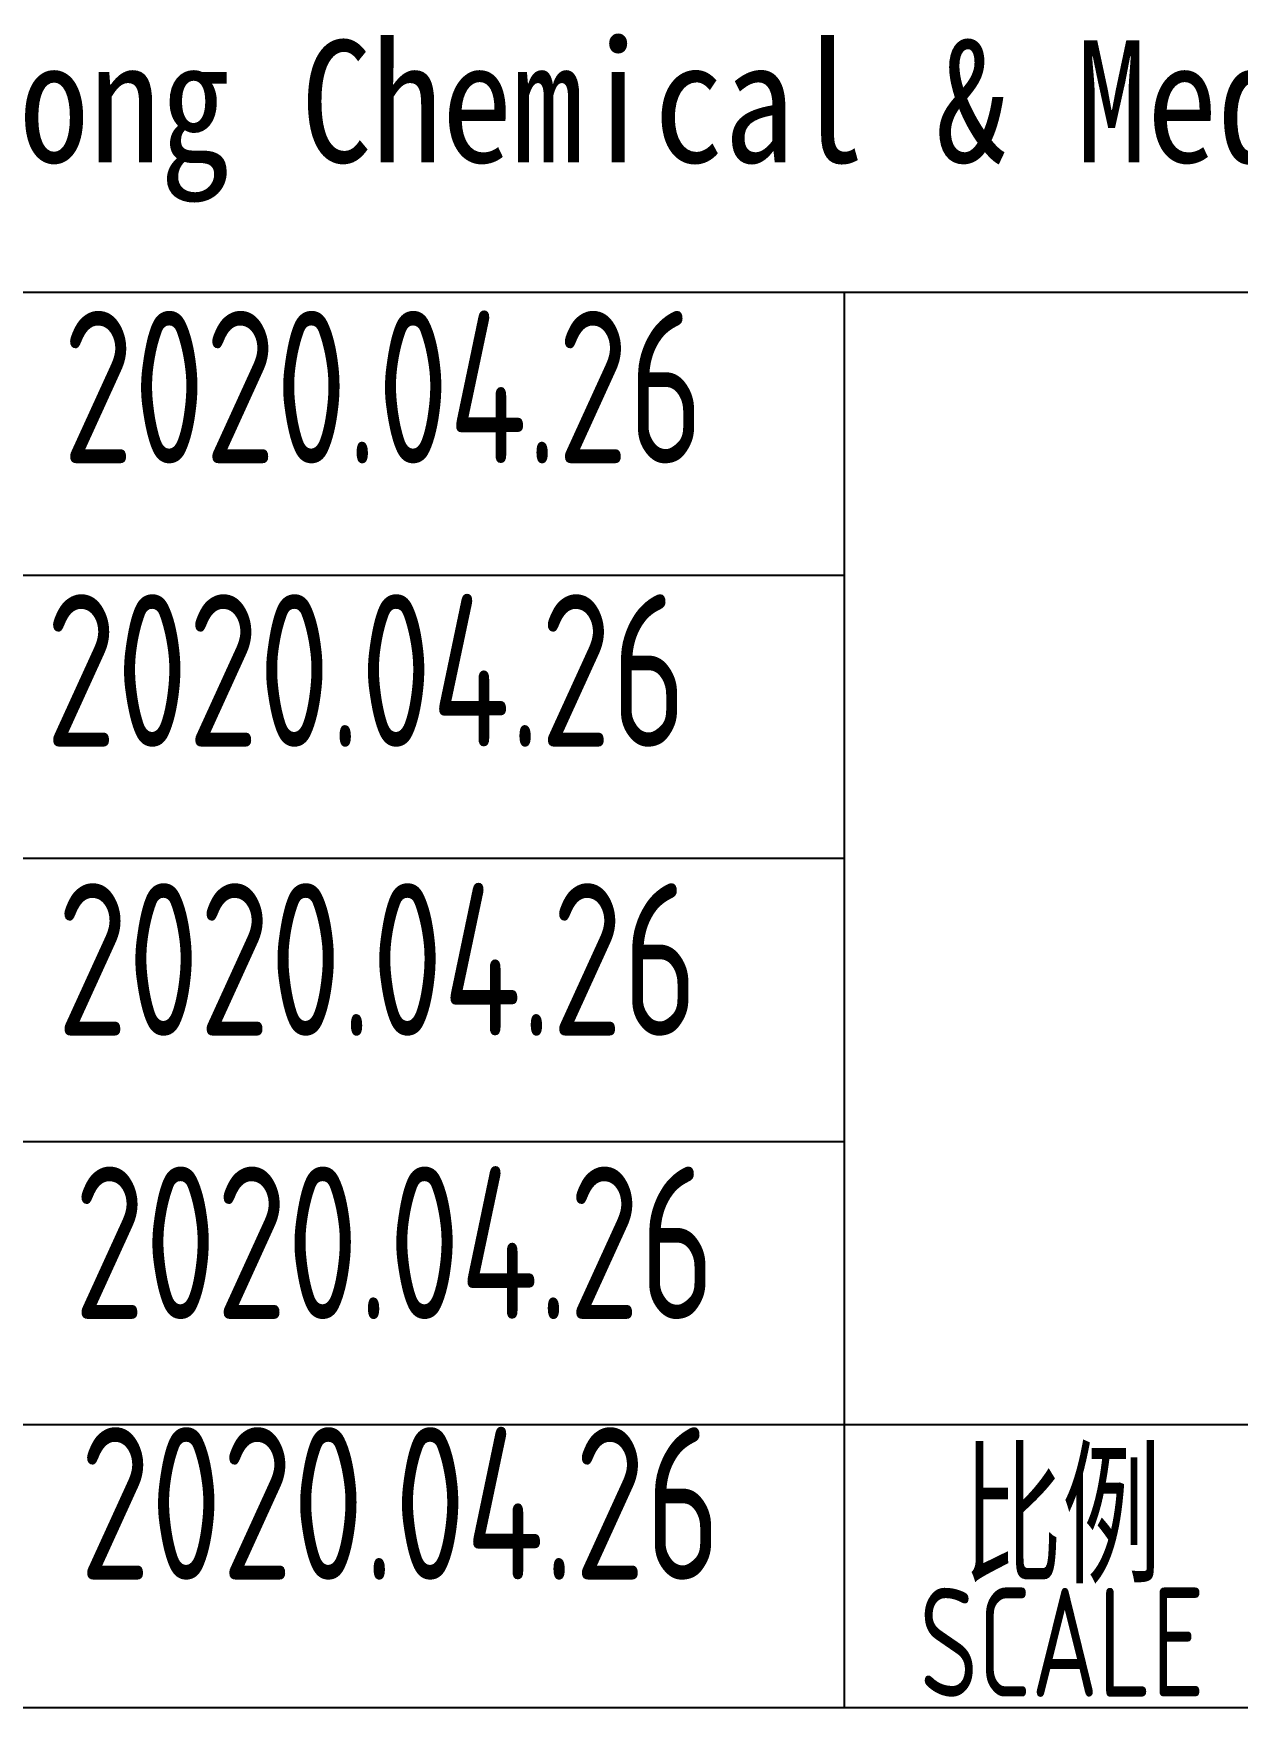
# Model space of a CAD drawing. Extents: x 5211311 to 5622788, y -441754 to -251897.
# Drawn here: x 5491751 to 5494516, y -422514 to -418670 of the extents above; entities that cross this region are included whole.
import ezdxf
from ezdxf.enums import TextEntityAlignment as Align

# ---------------------------------------------------------------- set-up
doc = ezdxf.new("R2010")
doc.units = 0
doc.header["$LTSCALE"] = 1000
doc.header["$MEASUREMENT"] = 0
doc.layers.get('0').update_dxf_attribs({"linetype": 'CONTINUOUS'})
doc.styles.add('AHD', font='sceie.shx', dxfattribs={"width": 0.7, "bigfont": 'sceic.shx'})
doc.styles.add('ECEC_TQ_S', font='')
doc.styles.add('sceie', font='sceie.shx', dxfattribs={"width": 0.7, "bigfont": 'sceic.shx'})
doc.styles.get('ECEC_TQ_S').set_extended_font_data('SimSun')

# ---------------------------------------------------------------- blocks, each defined once
blk = doc.blocks.new('签名')
at = {"style": 'sceie', "width": 0.8}
for p in [(5486670.1, -514111), (5486631, -514761.6), (5486657.1, -515425.2), (5486696.1, -516075.8), (5486709.1, -516674.4)]:
    blk.add_attdef('2020.4.26', text='', height=350, dxfattribs=at).set_placement(p, align=Align.MIDDLE)

msp = doc.modelspace()

# ---------------------------------------------------------------- linework, layer by layer
for p, q in [((5488113.1, -419264), (5506113.1, -419264)), ((5493613.1, -422514), (5493613.1, -419264)), ((5488113.1, -419914), (5493613.1, -419914)), ((5488113.1, -420564), (5493613.1, -420564)), ((5488113.1, -421214), (5493613.1, -421214)), ((5488113.1, -421864), (5506113.1, -421864)), ((5488113.1, -422514), (5506113.1, -422514))]:
    msp.add_line(p, q)

# ---------------------------------------------------------------- block references
at = {"color": 0}
ref = msp.add_blockref('签名', (5884, 94629.5), dxfattribs=at)
ref.add_attrib('2020.4.26', '2020.04.26', dxfattribs={"height": 350, "style": 'sceie', "width": 0.8}).set_placement((5492593.1, -422044.8), align=Align.MIDDLE)
ref.add_attrib('2020.4.26', '2020.04.26', dxfattribs={"height": 350, "style": 'sceie', "width": 0.8}).set_placement((5492580.1, -421446.3), align=Align.MIDDLE)
ref.add_attrib('2020.4.26', '2020.04.26', dxfattribs={"height": 350, "style": 'sceie', "width": 0.8}).set_placement((5492541, -420795.7), align=Align.MIDDLE)
ref.add_attrib('2020.4.26', '2020.04.26', dxfattribs={"height": 350, "style": 'sceie', "width": 0.8}).set_placement((5492515, -420132.1), align=Align.MIDDLE)
ref.add_attrib('2020.4.26', '2020.04.26', dxfattribs={"height": 350, "style": 'sceie', "width": 0.8}).set_placement((5492554.1, -419481.4), align=Align.MIDDLE)

# ---------------------------------------------------------------- texts
for s, height, style, width, p in [('Anhui Huadong Chemical & Medical Engineering Co.,Ltd', 280, 'ECEC_TQ_S', 0.85, (5494308, -418864)), ('Anhui Huadong Chemical & Medical Engineering Co.,Ltd', 280, 'ECEC_TQ_S', 0.85, (5494308, -418864)), ('比例', 300, 'AHD', 0.8, (5494113.1, -422064)), ('比例', 300, 'AHD', 0.8, (5494113.1, -422064)), ('SCALE', 250, 'AHD', 0.8, (5494113.1, -422364)), ('SCALE', 250, 'AHD', 0.8, (5494113.1, -422364))]:
    msp.add_text(s, height=height, dxfattribs=dict(style=style, width=width)).set_placement(p, align=Align.MIDDLE)

doc.saveas('drawing.dxf')
